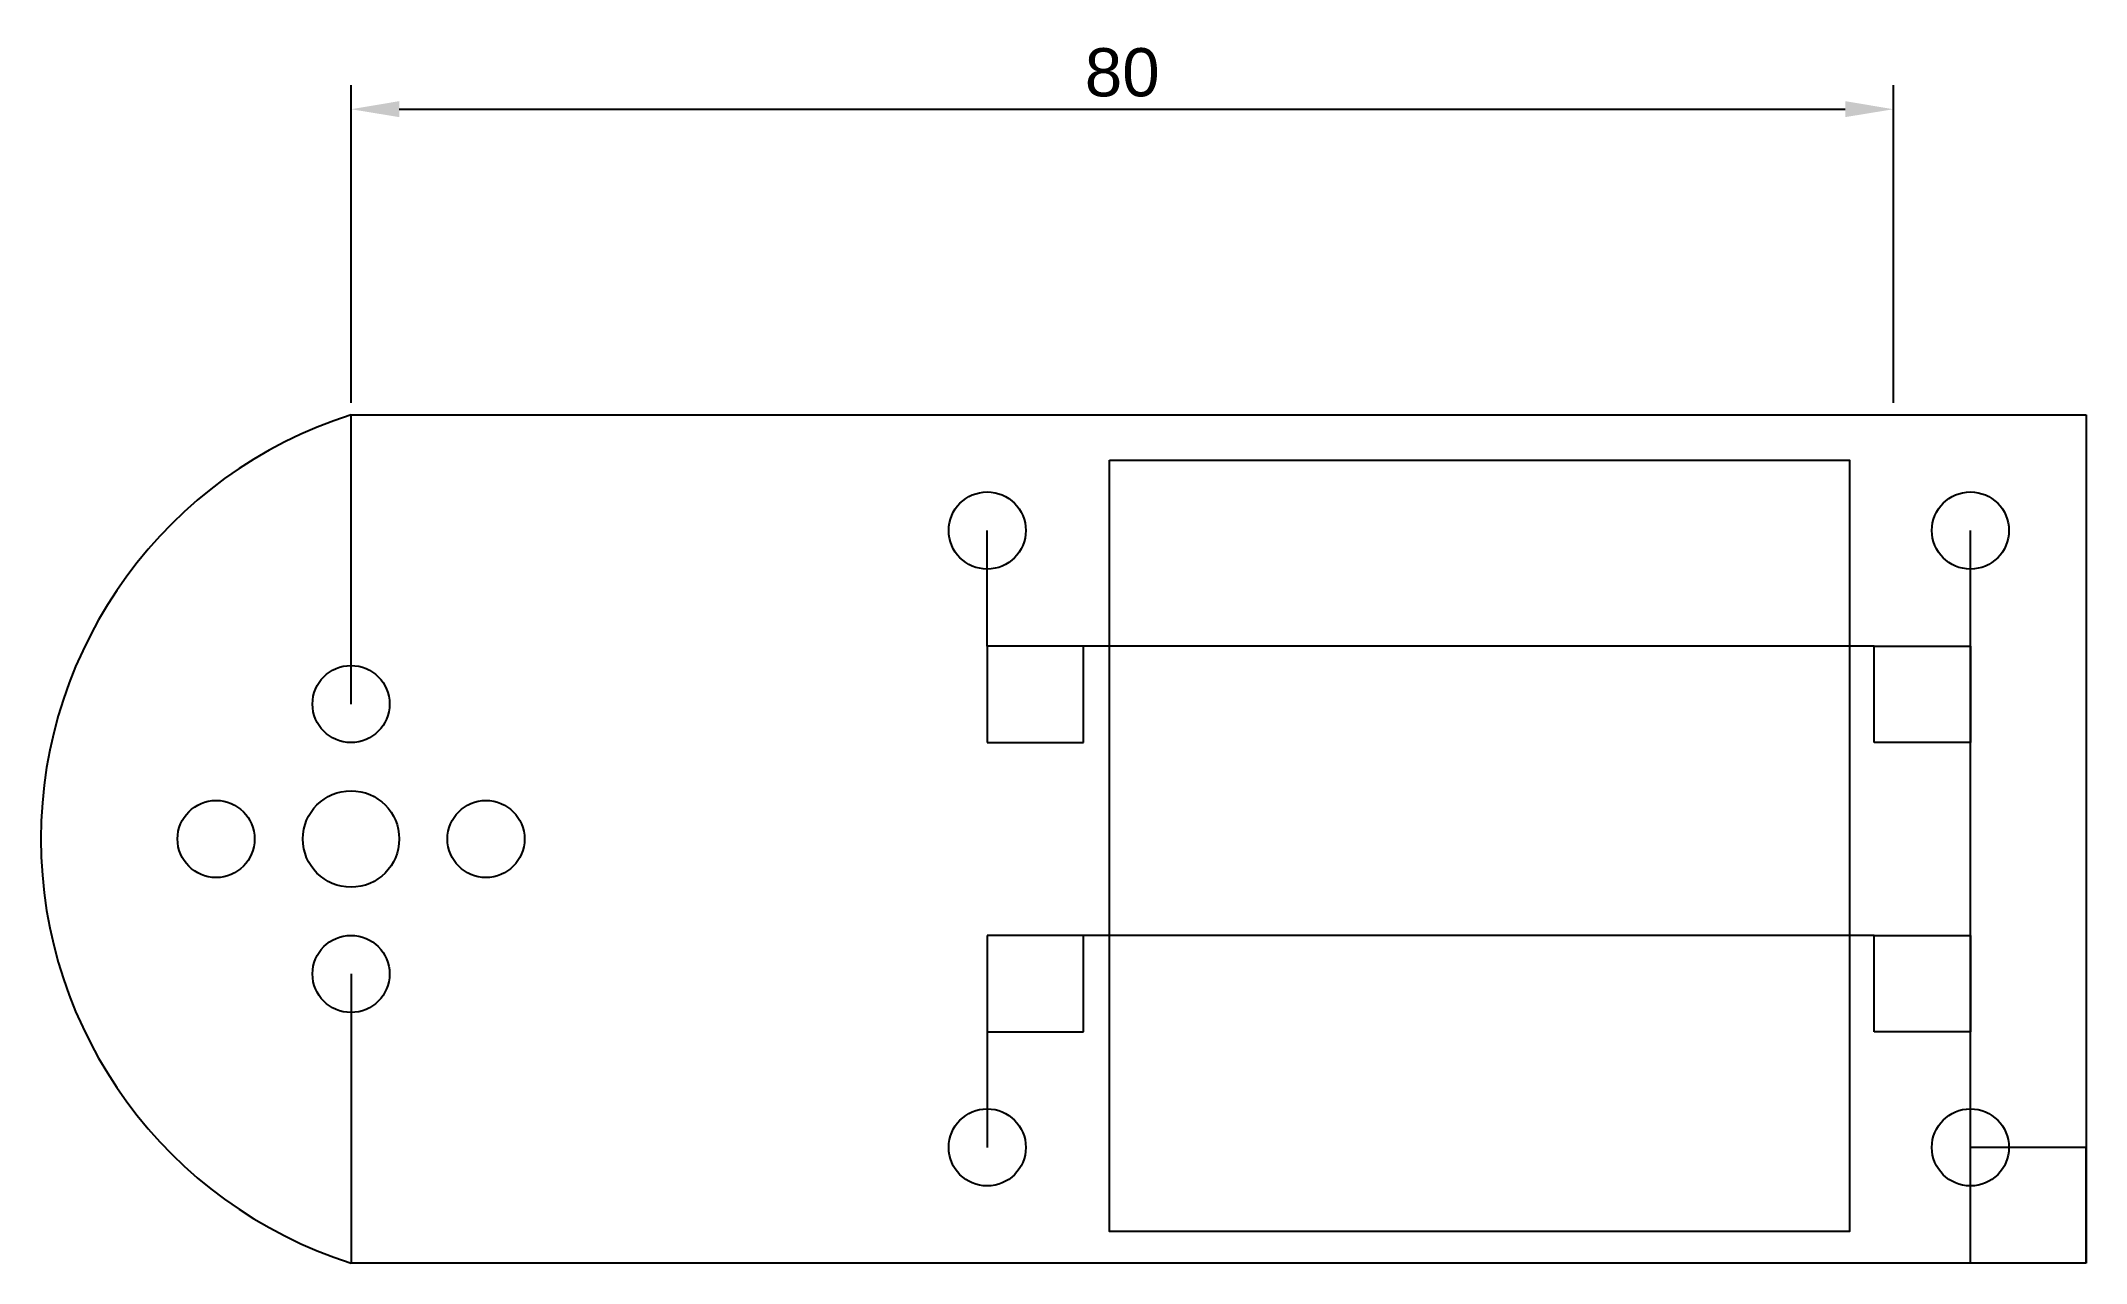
# Model space of a CAD drawing. Header units: millimetres. Extents: x 1735 to 1841, y 981 to 1045.
import ezdxf

# ---------------------------------------------------------------- set-up
doc = ezdxf.new("R2010")
doc.units = ezdxf.units.MM
doc.styles.get("Standard").update_dxf_attribs({"font": 'arial.ttf'})
doc.dimstyles.new('ISO-25', dxfattribs={"dimtxt": 2.5, "dimasz": 2.5, "dimexe": 1.25, "dimexo": 0.625, "dimtad": 1, "dimtxsty": 'Standard', "dimcen": 2.5, "dimadec": 0, "dimazin": 0, "dimtfac": 1, "dimtmove": 0, "dimatfit": 3, "dimfxl": 1, "dimarcsym": 0})

# ---------------------------------------------------------------- blocks, each defined once
blk = doc.blocks.new('*D2')
at = {"color": 0, "lineweight": -2, "transparency": 16777216}
for p, q in [((1750.62, 1026.1), (1750.62, 1042.58)), ((1830.62, 1026.1), (1830.62, 1042.58)), ((1753.12, 1041.33), (1828.12, 1041.33))]:
    blk.add_line(p, q, dxfattribs=at)
at = {"color": 0, "transparency": 16777216}
for points in [[(1753.12, 1041.75), (1753.12, 1040.92), (1750.62, 1041.33)], [(1828.12, 1041.75), (1828.12, 1040.92), (1830.62, 1041.33)]]:
    blk.add_solid(points, dxfattribs=at)
at = {"layer": 'Defpoints', "color": 0, "transparency": 16777216}
for p in [(1830.62, 1041.33), (1750.62, 1025.48), (1830.62, 1025.48)]:
    blk.add_point(p, dxfattribs=at)
at = {"color": 0, "transparency": 16777216, "insert": (1790.62, 1043.23), "char_height": 2.5, "attachment_point": 5}
blk.add_mtext('80', dxfattribs=at)

msp = doc.modelspace()

# ---------------------------------------------------------------- linework, layer by layer
for p, q in [((1750.617, 1010.477), (1750.617, 1025.477)), ((1750.617, 1025.477), (1840.617, 1025.477)), ((1840.617, 1025.477), (1840.617, 981.477)), ((1783.617, 1013.477), (1783.617, 1019.477)), ((1834.617, 987.477), (1834.617, 1019.477)), ((1788.617, 1013.477), (1783.617, 1013.477)), ((1783.617, 1013.477), (1783.617, 1008.477)), ((1829.617, 1013.477), (1788.617, 1013.477)), ((1788.617, 1008.477), (1788.617, 1013.477)), ((1829.617, 1008.477), (1829.617, 1013.477)), ((1829.617, 1013.477), (1834.617, 1013.477)), ((1834.617, 1013.477), (1834.617, 1008.477)), ((1783.617, 1008.477), (1788.617, 1008.477)), ((1834.617, 1008.477), (1829.617, 1008.477)), ((1834.617, 998.477), (1834.617, 1008.477)), ((1788.617, 998.477), (1783.617, 998.477)), ((1783.617, 998.477), (1783.617, 993.477)), ((1829.617, 998.477), (1788.617, 998.477)), ((1788.617, 993.477), (1788.617, 998.477)), ((1829.617, 993.477), (1829.617, 998.477)), ((1829.617, 998.477), (1834.617, 998.477)), ((1834.617, 998.477), (1834.617, 993.477)), ((1750.617, 996.477), (1750.617, 981.477)), ((1783.617, 993.477), (1788.617, 993.477)), ((1783.617, 993.477), (1783.617, 987.477)), ((1834.617, 993.477), (1829.617, 993.477)), ((1834.617, 981.477), (1834.617, 993.477)), ((1840.617, 987.477), (1834.617, 987.477)), ((1840.617, 981.477), (1840.617, 987.477)), ((1840.617, 981.477), (1750.617, 981.477))]:
    msp.add_line(p, q)
msp.add_lwpolyline([(1789.952, 1023.125), (1828.341, 1023.125), (1828.341, 983.111), (1789.952, 983.111)], close=True)
for centre, radius in [((1783.617, 1019.477), 2), ((1834.617, 1019.477), 2), ((1750.617, 1010.477), 2), ((1750.617, 1003.477), 2.5), ((1743.617, 1003.477), 2), ((1757.617, 1003.477), 2), ((1750.617, 996.477), 2), ((1783.617, 987.477), 2), ((1834.617, 987.477), 2)]:
    msp.add_circle(centre, radius)
msp.add_arc((1757.617, 1003.477), 23.087, 107.65012, 252.34988)

# ---------------------------------------------------------------- dimensions: what is measured, and where the dimension line sits
dim = msp.add_linear_dim(base=(1830.617, 1041.332), p1=(1750.617, 1025.477), p2=(1830.617, 1025.477), dimstyle='ISO-25')
dim.commit()
dim.dimension.update_dxf_attribs({"geometry": '*D2', "text_midpoint": (1790.617, 1043.234)})

doc.saveas('drawing.dxf')
